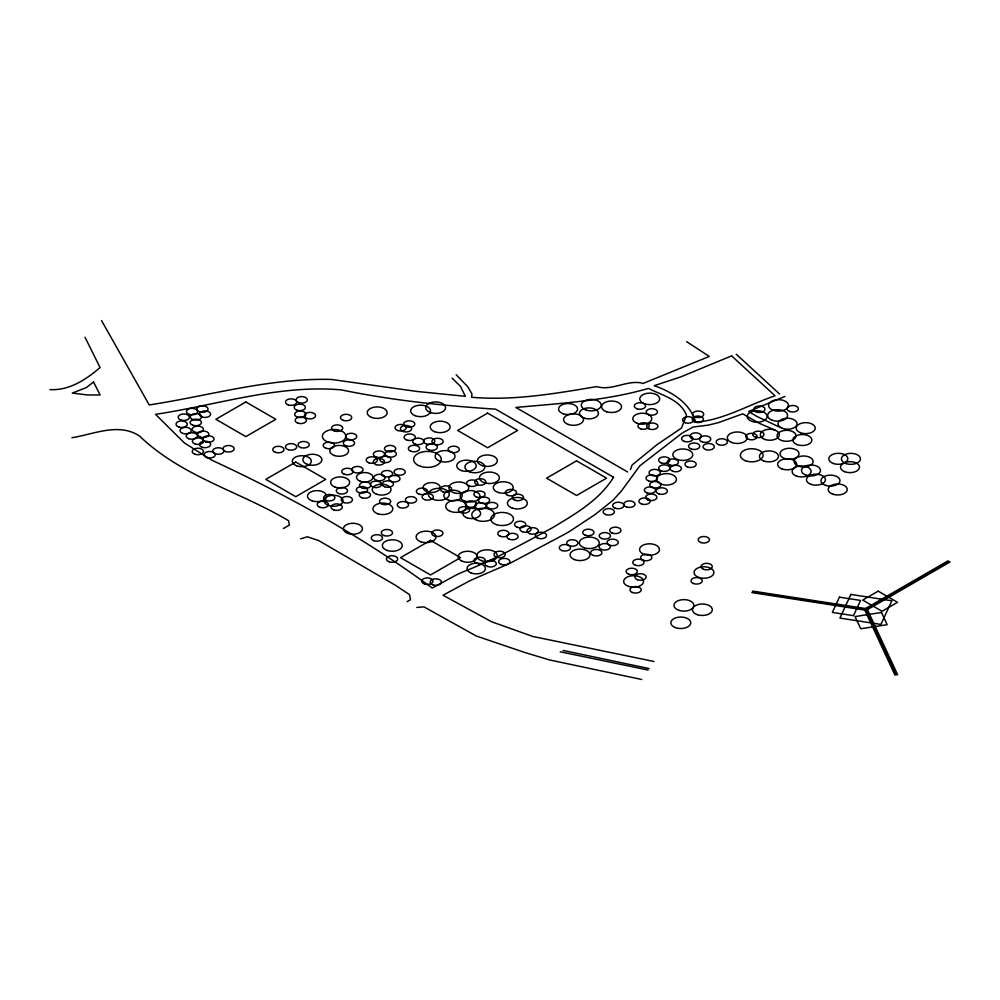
<?xml version="1.0" encoding="UTF-8"?>
<svg xmlns="http://www.w3.org/2000/svg" width="1000" height="1000" viewBox="0 0 1000 1000"><rect width="100%" height="100%" fill="white"/><g stroke="black" fill="none" stroke-linecap="round" stroke-linejoin="round"><path stroke-width="1.5" d="M630.462 469.538L632.137 464.975L657.125 444.562L681.462 428.062L686.513 415.275C680.3 399.513 662.138 395.387 648.45 388.413C605.475 400.9 560.262 403.325 515.9 407.463L627.663 471.987M864.925 608.862L948.062 560.862M752.325 591.85L865.9 609.412L949.038 561.425M866.862 609.975L950 561.975M283.325 528.513L289.387 525.125L288.538 520.688C239.425 491.425 181.725 476.538 139.713 436.163C118.9 422.225 93.938 434.25 71.938 437.713M407.1 601.663L410.5 599.763L409.475 594.612L395.363 585.225L318.7 540.575L307.375 536.788L300.625 538.812M784.938 396.438L748.65 411.5L756.5 416.238L780.225 427.475M416.825 607.45L424 606.888L476.275 636.013L525.05 652.588L549.338 659.887L641.688 679.475M50 389.625C69.287 390.65 86.05 379.613 100.062 367.562L85.013 337.238M752.688 591.087L866.25 608.65M751.975 592.612L865.537 610.175M654.025 661.488L532.788 636.462L491.512 621.725L442.987 595.225L469.15 581.138A210.212 121.363 0 0 1 475.15 578.375L509.913 563.337L564.475 534.338A256.562 148.125 0 0 0 569.888 531.213L595.112 514.525L613.075 500.213L621.337 491.1L639.788 465.863L681.975 433.225L693.075 427.038L708.487 425.1L718.413 422.625L742.725 413.85L758.938 423.162L775.1 430.112M648.162 670.05L560.188 651.787M563.138 650.462L649.163 668.587M686.637 341.662L709.287 356.438L643.188 383.413C627.9 379.012 612.175 391.425 596.838 386.587C555.475 393.5 513.688 400.938 471.6 397.262L471.962 393.875L467.725 386.688L456.175 374.725M736.237 354.2L779.55 393.988M452.088 378.113L460.475 386.388L465.375 396.312L416.812 391.438L331.538 379.45C269.675 377.775 209.875 395.65 149.225 404.938L101.512 320.525M867.212 609.212L897.65 674.775M865.9 609.412L896.325 674.987M864.575 609.625L895 675.188M839.438 597.15L832.362 612.4L853.5 615.675L860.588 600.413L839.438 597.15M850.9 594.425L839.925 618.075L880.888 624.412L891.862 600.763L850.9 594.425M613.55 477.25C599.35 500.288 575.225 514 552.7 527.612C523.075 543.6 493.612 560.112 462.125 572.238A188.463 108.8 0 0 0 456.562 574.837L432.225 588.025C363.612 537.55 288.837 495.8 211.6 460.087L184.387 442.95L155.512 414.338C217.125 405.138 278.488 384.288 341.4 389.9C392.113 400.375 443.938 405.825 495.6 409.15L613.55 477.25M93.537 381.987L86.337 387.6L72.3 393.062L87.537 394.963L100.138 395L93.537 381.987M245.837 401.962L215.85 419.288L245.837 436.6L275.825 419.288L245.837 401.962M295.775 462.05L265.788 479.363L295.775 496.675L325.763 479.363L295.775 462.05M487.625 413.125L457.638 430.438L487.625 447.75L517.612 430.438L487.625 413.125M430.525 540.337L400.538 557.65L430.525 574.963L460.513 557.65L430.525 540.337M576.575 460.85L546.587 478.162L576.575 495.475L606.562 478.162L576.575 460.85M878.188 591.15L862.7 600.087L882.05 611.263L897.525 602.325L878.188 591.15M731.612 355.875L680.875 376.863L654.237 385.675C672.4 392.188 689.837 402.688 695.725 422.212C723.763 420.075 748.8 404.6 775.075 395.8L731.612 355.875M881.488 612.487L855.05 616.575L860.725 628.775L887.15 624.688L881.488 612.487M406.362 426.9A5.663 3.275 0 0 0 414.862 424.062A5.663 3.275 0 0 0 406.362 421.238A5.663 3.275 0 0 0 406.362 426.9M397.788 430.525A5.663 3.275 0 0 0 406.287 427.688A5.663 3.275 0 0 0 397.788 424.862A5.663 3.275 0 0 0 397.788 430.525M403.188 431.525A5.663 3.275 0 0 0 411.688 428.688A5.663 3.275 0 0 0 403.188 425.863A5.663 3.275 0 0 0 403.188 431.525M434.363 444.225A5.663 3.275 0 0 0 443.188 441.75A5.663 3.275 0 0 0 435.062 438.575A5.663 3.275 0 0 0 434.363 444.225M426.375 444.012A5.663 3.275 0 0 0 434.875 441.175A5.663 3.275 0 0 0 426.375 438.338A5.663 3.275 0 0 0 426.375 444.012M428.888 449.988A5.663 3.275 0 0 0 437.388 447.15A5.663 3.275 0 0 0 428.888 444.312A5.663 3.275 0 0 0 428.888 449.988M415.363 444.237A5.663 3.275 0 0 0 423.862 441.413A5.663 3.275 0 0 0 415.363 438.575A5.663 3.275 0 0 0 415.363 444.237M387.25 451.5A5.663 3.275 0 0 0 395.75 448.663A5.663 3.275 0 0 0 387.25 445.838A5.663 3.275 0 0 0 387.25 451.5M387.887 456.75A5.663 3.275 0 0 0 396.375 453.925A5.663 3.275 0 0 0 387.887 451.087A5.663 3.275 0 0 0 387.887 456.75M376.138 457.05A5.663 3.275 0 0 0 384.637 454.225A5.663 3.275 0 0 0 376.138 451.388A5.663 3.275 0 0 0 376.138 457.05M384.162 476.587A5.663 3.275 0 0 0 392.65 473.75A5.663 3.275 0 0 0 384.162 470.913A5.663 3.275 0 0 0 384.162 476.587M391.575 481.55A5.663 3.275 0 0 0 400.075 478.725A5.663 3.275 0 0 0 391.575 475.887A5.663 3.275 0 0 0 391.575 481.55M376.637 480.4A5.663 3.275 0 0 0 385.125 477.562A5.663 3.275 0 0 0 376.637 474.725A5.663 3.275 0 0 0 376.637 480.4M384.613 486.75A5.663 3.275 0 0 0 393.438 484.275A5.663 3.275 0 0 0 385.312 481.1A5.663 3.275 0 0 0 384.613 486.75M373.162 487.175A5.663 3.275 0 0 0 381.65 484.338A5.663 3.275 0 0 0 373.162 481.512A5.663 3.275 0 0 0 373.162 487.175M360.112 481.2A8.2 4.725 0 0 0 372.887 477.625A8.2 4.725 0 0 0 361.125 473.025A8.2 4.725 0 0 0 360.112 481.2M376.35 494.137A9.412 5.438 0 0 0 391.025 490.025A9.412 5.438 0 0 0 377.525 484.75A9.412 5.438 0 0 0 376.35 494.137M362.05 497.812A5.663 3.275 0 0 0 370.55 494.975A5.663 3.275 0 0 0 362.05 492.137A5.663 3.275 0 0 0 362.05 497.812M427.35 491.812A8.562 4.95 0 0 0 440.2 487.537A8.562 4.95 0 0 0 427.35 483.25A8.562 4.95 0 0 0 427.35 491.812M418.8 494.05A5.663 3.275 0 0 0 427.625 491.575A5.663 3.275 0 0 0 419.5 488.4A5.663 3.275 0 0 0 418.8 494.05M443.15 491.9A5.663 3.275 0 0 0 451.65 489.075A5.663 3.275 0 0 0 443.15 486.238A5.663 3.275 0 0 0 443.15 491.9M432.912 499.338A10.475 6.05 0 0 0 449.237 494.762A10.475 6.05 0 0 0 434.212 488.888A10.475 6.05 0 0 0 432.912 499.338M424.875 499.688A5.663 3.275 0 0 0 433.375 496.863A5.663 3.275 0 0 0 424.875 494.025A5.663 3.275 0 0 0 424.875 499.688M448.4 500.1A9.213 5.325 0 0 0 462.225 495.5A9.213 5.325 0 0 0 448.4 490.887A9.213 5.325 0 0 0 448.4 500.1M450.3 511.337A10.5 6.062 0 0 0 466.675 506.75A10.5 6.062 0 0 0 451.6 500.863A10.5 6.062 0 0 0 450.3 511.337M468.137 506.912A5.663 3.275 0 0 0 476.637 504.087A5.663 3.275 0 0 0 468.137 501.25A5.663 3.275 0 0 0 468.137 506.912M460.887 512.587A5.663 3.275 0 0 0 469.712 510.112A5.663 3.275 0 0 0 461.587 506.938A5.663 3.275 0 0 0 460.887 512.587M467.238 517.9A8.938 5.162 0 0 0 480.637 513.425A8.938 5.162 0 0 0 467.238 508.963A8.938 5.162 0 0 0 467.238 517.9M476.788 520.2A11.35 6.55 0 0 0 494.475 515.237A11.35 6.55 0 0 0 478.188 508.875A11.35 6.55 0 0 0 476.788 520.2M484.438 482.762A9.95 5.737 0 0 0 499.35 477.788A9.95 5.737 0 0 0 484.438 472.812A9.95 5.737 0 0 0 484.438 482.762M508.088 495.475A5.663 3.275 0 0 0 516.587 492.638A5.663 3.275 0 0 0 508.088 489.8A5.663 3.275 0 0 0 508.088 495.475M515.062 500.3A5.663 3.275 0 0 0 523.562 497.475A5.663 3.275 0 0 0 515.062 494.637A5.663 3.275 0 0 0 515.062 500.3M461.637 470.625A9.725 5.613 0 0 0 476.225 465.763A9.725 5.613 0 0 0 461.637 460.9A9.725 5.613 0 0 0 461.637 470.625M420.5 466.325A13.85 8 0 0 0 441.262 459.412A13.85 8 0 0 0 420.5 452.488A13.85 8 0 0 0 420.5 466.325M339.062 493.6A5.663 3.275 0 0 0 347.562 490.763A5.663 3.275 0 0 0 339.062 487.938A5.663 3.275 0 0 0 339.062 493.6M344.012 502.6A5.663 3.275 0 0 0 352.512 499.775A5.663 3.275 0 0 0 344.012 496.938A5.663 3.275 0 0 0 344.012 502.6M326.45 500.525A5.663 3.275 0 0 0 334.938 497.688A5.663 3.275 0 0 0 326.45 494.862A5.663 3.275 0 0 0 326.45 500.525M333.837 509.975A5.663 3.275 0 0 0 342.337 507.15A5.663 3.275 0 0 0 333.837 504.312A5.663 3.275 0 0 0 333.837 509.975M319.988 507.362A5.663 3.275 0 0 0 328.488 504.525A5.663 3.275 0 0 0 319.988 501.7A5.663 3.275 0 0 0 319.988 507.362M496.788 557.288A5.663 3.275 0 0 0 505.288 554.462A5.663 3.275 0 0 0 496.788 551.625A5.663 3.275 0 0 0 496.788 557.288M501.463 564.45A5.663 3.275 0 0 0 509.95 561.613A5.663 3.275 0 0 0 501.463 558.787A5.663 3.275 0 0 0 501.463 564.45M481.275 560.6A10.237 5.913 0 0 0 497.225 556.138A10.237 5.913 0 0 0 482.537 550.388A10.237 5.913 0 0 0 481.275 560.6M487.5 566.425A5.663 3.275 0 0 0 496.325 563.95A5.663 3.275 0 0 0 488.2 560.775A5.663 3.275 0 0 0 487.5 566.425M462.362 561.312A9.525 5.5 0 0 0 477.2 557.15A9.525 5.5 0 0 0 463.537 551.812A9.525 5.5 0 0 0 462.362 561.312M471.087 572.938A9.188 5.3 0 0 0 485.4 568.925A9.188 5.3 0 0 0 472.225 563.775A9.188 5.3 0 0 0 471.087 572.938M327.537 441.9A11.775 6.8 0 0 0 345.875 436.75A11.775 6.8 0 0 0 328.988 430.163A11.775 6.8 0 0 0 327.537 441.9M334.5 455.562A9.412 5.438 0 0 0 348.625 450.85A9.412 5.438 0 0 0 334.5 446.15A9.412 5.438 0 0 0 334.5 455.562M585.163 535.163A5.663 3.275 0 0 0 593.987 532.688A5.663 3.275 0 0 0 585.862 529.513A5.663 3.275 0 0 0 585.163 535.163M601.512 549.525A5.663 3.275 0 0 0 610.337 547.05A5.663 3.275 0 0 0 602.212 543.875A5.663 3.275 0 0 0 601.512 549.525M569.462 545.812A5.663 3.275 0 0 0 577.962 542.987A5.663 3.275 0 0 0 569.462 540.15A5.663 3.275 0 0 0 569.462 545.812M584.325 547.8A9.95 5.737 0 0 0 599.25 542.825A9.95 5.737 0 0 0 584.325 537.85A9.95 5.737 0 0 0 584.325 547.8M574.45 559.587A9.95 5.737 0 0 0 589.95 555.237A9.95 5.737 0 0 0 575.675 549.663A9.95 5.737 0 0 0 574.45 559.587M606.587 411.737A9.95 5.737 0 0 0 621.512 406.775A9.95 5.737 0 0 0 606.587 401.8A9.95 5.737 0 0 0 606.587 411.737M586.263 410.1A9.95 5.737 0 0 0 601.175 405.125A9.95 5.737 0 0 0 586.263 400.163A9.95 5.737 0 0 0 586.263 410.1M568.562 424.55A9.95 5.737 0 0 0 583.488 419.588A9.95 5.737 0 0 0 568.562 414.613A9.95 5.737 0 0 0 568.562 424.55M731.7 442.475A9.95 5.737 0 0 0 747.2 438.125A9.95 5.737 0 0 0 732.938 432.55A9.95 5.737 0 0 0 731.7 442.475M593.088 555.4A5.663 3.275 0 0 0 601.912 552.925A5.663 3.275 0 0 0 593.787 549.75A5.663 3.275 0 0 0 593.088 555.4M609.475 545.125A5.663 3.275 0 0 0 618.3 542.65A5.663 3.275 0 0 0 610.175 539.475A5.663 3.275 0 0 0 609.475 545.125M612.15 533.1A5.663 3.275 0 0 0 620.975 530.625A5.663 3.275 0 0 0 612.85 527.45A5.663 3.275 0 0 0 612.15 533.1M601.663 538.525A5.663 3.275 0 0 0 610.487 536.05A5.663 3.275 0 0 0 602.362 532.875A5.663 3.275 0 0 0 601.663 538.525M691.325 449.075A5.663 3.275 0 0 0 699.812 446.238A5.663 3.275 0 0 0 691.325 443.413A5.663 3.275 0 0 0 691.325 449.075M718.625 444.7A5.663 3.275 0 0 0 727.45 442.225A5.663 3.275 0 0 0 719.325 439.05A5.663 3.275 0 0 0 718.625 444.7M702.3 441.95A5.663 3.275 0 0 0 710.788 439.113A5.663 3.275 0 0 0 702.3 436.287A5.663 3.275 0 0 0 702.3 441.95M705.825 449.588A5.663 3.275 0 0 0 714.325 446.75A5.663 3.275 0 0 0 705.825 443.913A5.663 3.275 0 0 0 705.825 449.588M669.6 464.925A5.663 3.275 0 0 0 678.425 462.45A5.663 3.275 0 0 0 670.3 459.275A5.663 3.275 0 0 0 669.6 464.925M687.4 466.938A5.663 3.275 0 0 0 696.225 464.462A5.663 3.275 0 0 0 688.1 461.287A5.663 3.275 0 0 0 687.4 466.938M651.475 475.337A5.663 3.275 0 0 0 660.3 472.863A5.663 3.275 0 0 0 652.175 469.688A5.663 3.275 0 0 0 651.475 475.337M658.9 493.9A5.663 3.275 0 0 0 667.4 491.062A5.663 3.275 0 0 0 658.9 488.237A5.663 3.275 0 0 0 658.9 493.9M641.7 504.05A5.663 3.275 0 0 0 650.2 501.225A5.663 3.275 0 0 0 641.7 498.387A5.663 3.275 0 0 0 641.7 504.05M626.562 507A5.663 3.275 0 0 0 635.062 504.175A5.663 3.275 0 0 0 626.562 501.337A5.663 3.275 0 0 0 626.562 507M615.112 508.188A5.663 3.275 0 0 0 623.938 505.712A5.663 3.275 0 0 0 615.812 502.537A5.663 3.275 0 0 0 615.112 508.188M605.938 514.625A5.663 3.275 0 0 0 614.438 511.788A5.663 3.275 0 0 0 605.938 508.963A5.663 3.275 0 0 0 605.938 514.625M661.525 484.3A9.95 5.737 0 0 0 676.438 479.338A9.95 5.737 0 0 0 661.525 474.363A9.95 5.737 0 0 0 661.525 484.3M677.237 459.462A9.95 5.737 0 0 0 692.725 455.112A9.95 5.737 0 0 0 678.462 449.538A9.95 5.737 0 0 0 677.237 459.462M644.762 403.85A9.95 5.737 0 0 0 659.675 398.875A9.95 5.737 0 0 0 644.762 393.9A9.95 5.737 0 0 0 644.762 403.85M465.125 501.262A9.95 5.737 0 0 0 480.05 496.3A9.95 5.737 0 0 0 465.125 491.325A9.95 5.737 0 0 0 465.125 501.262M453.837 492.688A9.95 5.737 0 0 0 468.762 487.725A9.95 5.737 0 0 0 453.837 482.75A9.95 5.737 0 0 0 453.837 492.688M421.087 541.875A9.95 5.737 0 0 0 436 536.912A9.95 5.737 0 0 0 421.087 531.938A9.95 5.737 0 0 0 421.087 541.875M387.35 550.5A9.95 5.737 0 0 0 402.275 545.525A9.95 5.737 0 0 0 387.35 540.55A9.95 5.737 0 0 0 387.35 550.5M371.6 417.413A9.95 5.737 0 0 0 387.1 413.075A9.95 5.737 0 0 0 372.837 407.5A9.95 5.737 0 0 0 371.6 417.413M415.037 415.662A9.95 5.737 0 0 0 430.538 411.325A9.95 5.737 0 0 0 416.262 405.75A9.95 5.737 0 0 0 415.037 415.662M498.288 492.475A9.95 5.737 0 0 0 513.2 487.5A9.95 5.737 0 0 0 498.288 482.525A9.95 5.737 0 0 0 498.288 492.475M500.213 536.263A5.663 3.275 0 0 0 509.038 533.787A5.663 3.275 0 0 0 500.913 530.612A5.663 3.275 0 0 0 500.213 536.263M509.288 539.263A5.663 3.275 0 0 0 518.112 536.788A5.663 3.275 0 0 0 509.988 533.612A5.663 3.275 0 0 0 509.288 539.263M537.762 538.175A5.663 3.275 0 0 0 546.587 535.7A5.663 3.275 0 0 0 538.462 532.525A5.663 3.275 0 0 0 537.762 538.175M529.825 533.713A5.663 3.275 0 0 0 538.312 530.875A5.663 3.275 0 0 0 529.825 528.05A5.663 3.275 0 0 0 529.825 533.713M516.987 527.188A5.663 3.275 0 0 0 525.812 524.712A5.663 3.275 0 0 0 517.688 521.538A5.663 3.275 0 0 0 516.987 527.188M377.9 513.8A9.95 5.737 0 0 0 392.812 508.837A9.95 5.737 0 0 0 377.9 503.862A9.95 5.737 0 0 0 377.9 513.8M381.938 504.137A5.663 3.275 0 0 0 390.763 501.662A5.663 3.275 0 0 0 382.638 498.488A5.663 3.275 0 0 0 381.938 504.137M407.863 502.562A5.663 3.275 0 0 0 416.688 500.087A5.663 3.275 0 0 0 408.562 496.912A5.663 3.275 0 0 0 407.863 502.562M400.075 507.638A5.663 3.275 0 0 0 408.575 504.812A5.663 3.275 0 0 0 400.075 501.975A5.663 3.275 0 0 0 400.075 507.638M434.5 536.087A5.663 3.275 0 0 0 443 533.25A5.663 3.275 0 0 0 434.5 530.413A5.663 3.275 0 0 0 434.5 536.087M512.425 508.175A9.95 5.737 0 0 0 527.35 503.212A9.95 5.737 0 0 0 512.425 498.237A9.95 5.737 0 0 0 512.425 508.175M476.337 496.975A5.663 3.275 0 0 0 485.163 494.5A5.663 3.275 0 0 0 477.038 491.325A5.663 3.275 0 0 0 476.337 496.975M481.175 503.137A5.663 3.275 0 0 0 489.663 500.312A5.663 3.275 0 0 0 481.175 497.475A5.663 3.275 0 0 0 481.175 503.137M488.988 508.363A5.663 3.275 0 0 0 497.812 505.887A5.663 3.275 0 0 0 489.688 502.713A5.663 3.275 0 0 0 488.988 508.363M477.65 508.787A5.663 3.275 0 0 0 486.15 505.962A5.663 3.275 0 0 0 477.65 503.125A5.663 3.275 0 0 0 477.65 508.787M477.388 484.787A5.663 3.275 0 0 0 485.887 481.962A5.663 3.275 0 0 0 477.388 479.125A5.663 3.275 0 0 0 477.388 484.787M469.325 486.037A5.663 3.275 0 0 0 477.825 483.212A5.663 3.275 0 0 0 469.325 480.375A5.663 3.275 0 0 0 469.325 486.037M482.388 465.662A9.95 5.737 0 0 0 497.312 460.688A9.95 5.737 0 0 0 482.388 455.725A9.95 5.737 0 0 0 482.388 465.662M469.913 471.987A9.95 5.737 0 0 0 484.837 467.013A9.95 5.737 0 0 0 469.913 462.038A9.95 5.737 0 0 0 469.913 471.987M434.613 431.675A9.95 5.737 0 0 0 450.1 427.325A9.95 5.737 0 0 0 435.838 421.75A9.95 5.737 0 0 0 434.613 431.675M430.675 412.638A9.95 5.737 0 0 0 445.588 407.675A9.95 5.737 0 0 0 430.675 402.7A9.95 5.737 0 0 0 430.675 412.638M440.112 461.262A9.95 5.737 0 0 0 455.025 456.287A9.95 5.737 0 0 0 440.112 451.325A9.95 5.737 0 0 0 440.112 461.262M450.85 452.25A5.663 3.275 0 0 0 459.35 449.425A5.663 3.275 0 0 0 450.85 446.587A5.663 3.275 0 0 0 450.85 452.25M354.6 472.537A5.663 3.275 0 0 0 363.1 469.7A5.663 3.275 0 0 0 354.6 466.863A5.663 3.275 0 0 0 354.6 472.537M410.8 451.262A5.663 3.275 0 0 0 419.625 448.787A5.663 3.275 0 0 0 411.5 445.613A5.663 3.275 0 0 0 410.8 451.262M298.863 402.688A5.663 3.275 0 0 0 307.362 399.85A5.663 3.275 0 0 0 298.863 397.013A5.663 3.275 0 0 0 298.863 402.688M288.263 404.938A5.663 3.275 0 0 0 296.762 402.1A5.663 3.275 0 0 0 288.263 399.275A5.663 3.275 0 0 0 288.263 404.938M307.125 418.475A5.663 3.275 0 0 0 315.613 415.65A5.663 3.275 0 0 0 307.125 412.812A5.663 3.275 0 0 0 307.125 418.475M297.45 417.125A5.663 3.275 0 0 0 305.95 414.3A5.663 3.275 0 0 0 297.45 411.463A5.663 3.275 0 0 0 297.45 417.125M297.913 423.162A5.663 3.275 0 0 0 306.413 420.337A5.663 3.275 0 0 0 297.913 417.5A5.663 3.275 0 0 0 297.913 423.162M695.3 417.113A5.663 3.275 0 0 0 703.787 414.275A5.663 3.275 0 0 0 695.3 411.45A5.663 3.275 0 0 0 695.3 417.113M694.987 422.125A5.663 3.275 0 0 0 703.487 419.3A5.663 3.275 0 0 0 694.987 416.463A5.663 3.275 0 0 0 694.987 422.125M685.337 422.75A5.663 3.275 0 0 0 693.838 419.913A5.663 3.275 0 0 0 685.337 417.088A5.663 3.275 0 0 0 685.337 422.75M756.525 412.062A5.663 3.275 0 0 0 765.025 409.237A5.663 3.275 0 0 0 756.525 406.4A5.663 3.275 0 0 0 756.525 412.062M789.55 411.45A5.663 3.275 0 0 0 798.375 408.975A5.663 3.275 0 0 0 790.25 405.8A5.663 3.275 0 0 0 789.55 411.45M773.525 410.363A9.95 5.737 0 0 0 788.438 405.387A9.95 5.737 0 0 0 773.525 400.425A9.95 5.737 0 0 0 773.525 410.363M772.05 420.175A9.95 5.737 0 0 0 787.55 415.838A9.95 5.737 0 0 0 773.275 410.262A9.95 5.737 0 0 0 772.05 420.175M752.188 421.45A9.95 5.737 0 0 0 767.1 416.475A9.95 5.737 0 0 0 752.188 411.5A9.95 5.737 0 0 0 752.188 421.45M328.8 505.525A9.525 5.5 0 0 0 343.088 500.763A9.525 5.5 0 0 0 328.8 496.012A9.525 5.5 0 0 0 328.8 505.525M347.575 533.312A9.525 5.5 0 0 0 362.413 529.163A9.525 5.5 0 0 0 348.75 523.825A9.525 5.5 0 0 0 347.575 533.312M784.762 458.537A9.525 5.5 0 0 0 799.038 453.775A9.525 5.5 0 0 0 784.762 449.012A9.525 5.5 0 0 0 784.762 458.537M763.6 460.913A9.525 5.5 0 0 0 778.425 456.763A9.525 5.5 0 0 0 764.775 451.425A9.525 5.5 0 0 0 763.6 460.913M781.8 468.862A9.525 5.5 0 0 0 796.637 464.712A9.525 5.5 0 0 0 782.975 459.375A9.525 5.5 0 0 0 781.8 468.862M798.288 466.037A9.525 5.5 0 0 0 813.125 461.875A9.525 5.5 0 0 0 799.463 456.538A9.525 5.5 0 0 0 798.288 466.037M796.275 475.975A9.525 5.5 0 0 0 811.112 471.812A9.525 5.5 0 0 0 797.45 466.475A9.525 5.5 0 0 0 796.275 475.975M806.237 475.225A9.525 5.5 0 0 0 820.512 470.475A9.525 5.5 0 0 0 806.237 465.712A9.525 5.5 0 0 0 806.237 475.225M811.188 484.438A9.525 5.5 0 0 0 825.462 479.675A9.525 5.5 0 0 0 811.188 474.913A9.525 5.5 0 0 0 811.188 484.438M825.7 485.375A9.525 5.5 0 0 0 839.987 480.613A9.525 5.5 0 0 0 825.7 475.863A9.525 5.5 0 0 0 825.7 485.375M832.975 494.25A9.525 5.5 0 0 0 847.262 489.487A9.525 5.5 0 0 0 832.975 484.725A9.525 5.5 0 0 0 832.975 494.25M334.775 486.962A9.525 5.5 0 0 0 349.613 482.8A9.525 5.5 0 0 0 335.95 477.463A9.525 5.5 0 0 0 334.775 486.962M312.238 500.887A9.525 5.5 0 0 0 326.525 496.125A9.525 5.5 0 0 0 312.238 491.362A9.525 5.5 0 0 0 312.238 500.887M307.062 464.3A9.525 5.5 0 0 0 321.887 460.138A9.525 5.5 0 0 0 308.238 454.8A9.525 5.5 0 0 0 307.062 464.3M296.462 465.75A9.525 5.5 0 0 0 311.288 461.6A9.525 5.5 0 0 0 297.638 456.262A9.525 5.5 0 0 0 296.462 465.75M432.962 584.888A5.663 3.275 0 0 0 441.463 582.05A5.663 3.275 0 0 0 432.962 579.225A5.663 3.275 0 0 0 432.962 584.888M424.525 584A5.663 3.275 0 0 0 433.013 581.175A5.663 3.275 0 0 0 424.525 578.337A5.663 3.275 0 0 0 424.525 584M476.5 563.188A5.663 3.275 0 0 0 485.325 560.712A5.663 3.275 0 0 0 477.2 557.537A5.663 3.275 0 0 0 476.5 563.188M562.075 550.6A5.663 3.275 0 0 0 570.562 547.775A5.663 3.275 0 0 0 562.075 544.938A5.663 3.275 0 0 0 562.075 550.6M648.088 500.025A5.663 3.275 0 0 0 656.912 497.55A5.663 3.275 0 0 0 648.787 494.375A5.663 3.275 0 0 0 648.088 500.025M646.787 492.85A5.663 3.275 0 0 0 655.612 490.375A5.663 3.275 0 0 0 647.487 487.2A5.663 3.275 0 0 0 646.787 492.85M648.438 480.887A5.663 3.275 0 0 0 657.262 478.413A5.663 3.275 0 0 0 649.137 475.238A5.663 3.275 0 0 0 648.438 480.887M652.15 487.475A5.663 3.275 0 0 0 660.975 485A5.663 3.275 0 0 0 652.85 481.825A5.663 3.275 0 0 0 652.15 487.475M672.95 471.362A5.663 3.275 0 0 0 681.45 468.525A5.663 3.275 0 0 0 672.95 465.7A5.663 3.275 0 0 0 672.95 471.362M661.15 470.838A5.663 3.275 0 0 0 669.975 468.363A5.663 3.275 0 0 0 661.85 465.188A5.663 3.275 0 0 0 661.15 470.838M661.075 462.837A5.663 3.275 0 0 0 669.9 460.363A5.663 3.275 0 0 0 661.775 457.188A5.663 3.275 0 0 0 661.075 462.837M684.375 441.45A5.663 3.275 0 0 0 692.875 438.612A5.663 3.275 0 0 0 684.375 435.788A5.663 3.275 0 0 0 684.375 441.45M692.438 438.8A5.663 3.275 0 0 0 701.263 436.325A5.663 3.275 0 0 0 693.138 433.15A5.663 3.275 0 0 0 692.438 438.8M748.275 439.275A5.663 3.275 0 0 0 757.1 436.8A5.663 3.275 0 0 0 748.975 433.625A5.663 3.275 0 0 0 748.275 439.275M755.5 437.25A5.663 3.275 0 0 0 764 434.425A5.663 3.275 0 0 0 755.5 431.587A5.663 3.275 0 0 0 755.5 437.25M765.062 439.513A9.525 5.5 0 0 0 779.35 434.75A9.525 5.5 0 0 0 765.062 429.988A9.525 5.5 0 0 0 765.062 439.513M781.787 440.562A9.525 5.5 0 0 0 796.075 435.8A9.525 5.5 0 0 0 781.787 431.037A9.525 5.5 0 0 0 781.787 440.562M782.2 428.275A9.525 5.5 0 0 0 797.038 424.125A9.525 5.5 0 0 0 783.375 418.787A9.525 5.5 0 0 0 782.2 428.275M800.4 432.688A9.525 5.5 0 0 0 815.225 428.525A9.525 5.5 0 0 0 801.575 423.188A9.525 5.5 0 0 0 800.4 432.688M797.013 444.575A9.525 5.5 0 0 0 811.85 440.412A9.525 5.5 0 0 0 798.188 435.075A9.525 5.5 0 0 0 797.013 444.575M846.162 463.612A9.525 5.5 0 0 0 860.45 458.85A9.525 5.5 0 0 0 846.162 454.087A9.525 5.5 0 0 0 846.162 463.612M833.562 463.562A9.525 5.5 0 0 0 847.85 458.8A9.525 5.5 0 0 0 833.562 454.038A9.525 5.5 0 0 0 833.562 463.562M844.663 471.7A9.525 5.5 0 0 0 859.488 467.55A9.525 5.5 0 0 0 845.837 462.212A9.525 5.5 0 0 0 844.663 471.7M563.312 413.8A9.525 5.5 0 0 0 577.6 409.038A9.525 5.5 0 0 0 563.312 404.275A9.525 5.5 0 0 0 563.312 413.8M584.163 418.137A9.525 5.5 0 0 0 598.45 413.387A9.525 5.5 0 0 0 584.163 408.625A9.525 5.5 0 0 0 584.163 418.137M640.713 428.85A5.663 3.275 0 0 0 649.212 426.012A5.663 3.275 0 0 0 640.713 423.188A5.663 3.275 0 0 0 640.713 428.85M649.45 429.1A5.663 3.275 0 0 0 657.95 426.262A5.663 3.275 0 0 0 649.45 423.438A5.663 3.275 0 0 0 649.45 429.1M637.087 408.825A5.663 3.275 0 0 0 645.588 405.988A5.663 3.275 0 0 0 637.087 403.15A5.663 3.275 0 0 0 637.087 408.825M648.662 414.637A5.663 3.275 0 0 0 657.487 412.163A5.663 3.275 0 0 0 649.362 408.988A5.663 3.275 0 0 0 648.662 414.637M636.95 423.25A9.525 5.5 0 0 0 651.787 419.087A9.525 5.5 0 0 0 638.138 413.762A9.525 5.5 0 0 0 636.95 423.25M496.463 524.65A11.35 6.55 0 0 0 513.488 518.975A11.35 6.55 0 0 0 496.463 513.3A11.35 6.55 0 0 0 496.463 524.65M745.375 460.712A11.35 6.55 0 0 0 763.062 455.75A11.35 6.55 0 0 0 746.787 449.387A11.35 6.55 0 0 0 745.375 460.712M389.237 561.812A5.663 3.275 0 0 0 397.725 558.975A5.663 3.275 0 0 0 389.237 556.138A5.663 3.275 0 0 0 389.237 561.812M384.075 535.575A5.663 3.275 0 0 0 392.575 532.75A5.663 3.275 0 0 0 384.075 529.913A5.663 3.275 0 0 0 384.075 535.575M374.025 540.763A5.663 3.275 0 0 0 382.525 537.925A5.663 3.275 0 0 0 374.025 535.1A5.663 3.275 0 0 0 374.025 540.763M362.312 488.075A5.663 3.275 0 0 0 370.812 485.238A5.663 3.275 0 0 0 362.312 482.413A5.663 3.275 0 0 0 362.312 488.075M359.087 492.638A5.663 3.275 0 0 0 367.587 489.812A5.663 3.275 0 0 0 359.087 486.975A5.663 3.275 0 0 0 359.087 492.638M326.012 448.288A5.663 3.275 0 0 0 334.513 445.45A5.663 3.275 0 0 0 326.012 442.612A5.663 3.275 0 0 0 326.012 448.288M300.788 447.575A5.663 3.275 0 0 0 309.275 444.738A5.663 3.275 0 0 0 300.788 441.912A5.663 3.275 0 0 0 300.788 447.575M288.25 449.712A5.663 3.275 0 0 0 296.75 446.875A5.663 3.275 0 0 0 288.25 444.05A5.663 3.275 0 0 0 288.25 449.712M275.55 452.388A5.663 3.275 0 0 0 284.05 449.562A5.663 3.275 0 0 0 275.55 446.725A5.663 3.275 0 0 0 275.55 452.388M346.1 445.9A5.663 3.275 0 0 0 354.6 443.075A5.663 3.275 0 0 0 346.1 440.238A5.663 3.275 0 0 0 346.1 445.9M348.288 439.363A5.663 3.275 0 0 0 356.788 436.538A5.663 3.275 0 0 0 348.288 433.7A5.663 3.275 0 0 0 348.288 439.363M628.65 586.413A9.95 5.737 0 0 0 643.575 581.438A9.95 5.737 0 0 0 628.65 576.462A9.95 5.737 0 0 0 628.65 586.413M697.4 614.7A9.95 5.737 0 0 0 712.325 609.738A9.95 5.737 0 0 0 697.4 604.763A9.95 5.737 0 0 0 697.4 614.7M678.95 610.337A9.95 5.737 0 0 0 693.863 605.363A9.95 5.737 0 0 0 678.95 600.388A9.95 5.737 0 0 0 678.95 610.337M675.238 627.55A9.95 5.737 0 0 0 690.725 623.2A9.95 5.737 0 0 0 676.462 617.625A9.95 5.737 0 0 0 675.238 627.55M699.013 577.487A9.95 5.737 0 0 0 713.938 572.513A9.95 5.737 0 0 0 699.013 567.537A9.95 5.737 0 0 0 699.013 577.487M703.462 569.288A5.663 3.275 0 0 0 712.288 566.812A5.663 3.275 0 0 0 704.163 563.638A5.663 3.275 0 0 0 703.462 569.288M693.475 583.525A5.663 3.275 0 0 0 702.3 581.05A5.663 3.275 0 0 0 694.175 577.875A5.663 3.275 0 0 0 693.475 583.525M628.55 574.175A5.663 3.275 0 0 0 637.375 571.7A5.663 3.275 0 0 0 629.25 568.525A5.663 3.275 0 0 0 628.55 574.175M632.413 592.513A5.663 3.275 0 0 0 641.237 590.037A5.663 3.275 0 0 0 633.112 586.862A5.663 3.275 0 0 0 632.413 592.513M637.35 579.688A5.663 3.275 0 0 0 646.175 577.212A5.663 3.275 0 0 0 638.05 574.038A5.663 3.275 0 0 0 637.35 579.688M700.987 542.587A5.663 3.275 0 0 0 709.488 539.763A5.663 3.275 0 0 0 700.987 536.925A5.663 3.275 0 0 0 700.987 542.587M635.212 565.112A5.663 3.275 0 0 0 644.038 562.638A5.663 3.275 0 0 0 635.913 559.462A5.663 3.275 0 0 0 635.212 565.112M643.05 560.2A5.663 3.275 0 0 0 651.875 557.725A5.663 3.275 0 0 0 643.75 554.55A5.663 3.275 0 0 0 643.05 560.2M644.55 554.513A9.95 5.737 0 0 0 659.463 549.538A9.95 5.737 0 0 0 644.55 544.562A9.95 5.737 0 0 0 644.55 554.513M343.263 420.387A5.663 3.275 0 0 0 351.763 417.562A5.663 3.275 0 0 0 343.263 414.725A5.663 3.275 0 0 0 343.263 420.387M199.587 411.9A5.663 3.275 0 0 0 208.088 409.062A5.663 3.275 0 0 0 199.587 406.238A5.663 3.275 0 0 0 199.587 411.9M202.162 417.025A5.663 3.275 0 0 0 210.662 414.2A5.663 3.275 0 0 0 202.162 411.362A5.663 3.275 0 0 0 202.162 417.025M189.237 414.412A5.663 3.275 0 0 0 197.738 411.575A5.663 3.275 0 0 0 189.237 408.75A5.663 3.275 0 0 0 189.237 414.412M180.975 420.062A5.663 3.275 0 0 0 189.462 417.238A5.663 3.275 0 0 0 180.975 414.4A5.663 3.275 0 0 0 180.975 420.062M193.075 419.663A5.663 3.275 0 0 0 201.575 416.825A5.663 3.275 0 0 0 193.075 413.988A5.663 3.275 0 0 0 193.075 419.663M192.925 425.288A5.663 3.275 0 0 0 201.425 422.45A5.663 3.275 0 0 0 192.925 419.613A5.663 3.275 0 0 0 192.925 425.288M178.812 427.025A5.663 3.275 0 0 0 187.3 424.2A5.663 3.275 0 0 0 178.812 421.362A5.663 3.275 0 0 0 178.812 427.025M194.575 432.05A5.663 3.275 0 0 0 203.4 429.575A5.663 3.275 0 0 0 195.275 426.4A5.663 3.275 0 0 0 194.575 432.05M182.8 433.425A5.663 3.275 0 0 0 191.287 430.588A5.663 3.275 0 0 0 182.8 427.762A5.663 3.275 0 0 0 182.8 433.425M200.05 437A5.663 3.275 0 0 0 208.875 434.525A5.663 3.275 0 0 0 200.75 431.35A5.663 3.275 0 0 0 200.05 437M188.637 438.675A5.663 3.275 0 0 0 197.463 436.2A5.663 3.275 0 0 0 189.338 433.025A5.663 3.275 0 0 0 188.637 438.675M225.712 451.6A5.663 3.275 0 0 0 234.213 448.762A5.663 3.275 0 0 0 225.712 445.938A5.663 3.275 0 0 0 225.712 451.6M215.475 453.85A5.663 3.275 0 0 0 223.975 451.025A5.663 3.275 0 0 0 215.475 448.188A5.663 3.275 0 0 0 215.475 453.85M195.012 454.288A5.663 3.275 0 0 0 203.512 451.45A5.663 3.275 0 0 0 195.012 448.625A5.663 3.275 0 0 0 195.012 454.288M205.6 441.875A5.663 3.275 0 0 0 214.1 439.05A5.663 3.275 0 0 0 205.6 436.213A5.663 3.275 0 0 0 205.6 441.875M195.15 444.012A5.663 3.275 0 0 0 203.65 441.175A5.663 3.275 0 0 0 195.15 438.35A5.663 3.275 0 0 0 195.15 444.012M202.188 447.262A5.663 3.275 0 0 0 210.688 444.425A5.663 3.275 0 0 0 202.188 441.6A5.663 3.275 0 0 0 202.188 447.262M206.825 457.562A5.663 3.275 0 0 0 215.325 454.725A5.663 3.275 0 0 0 206.825 451.9A5.663 3.275 0 0 0 206.825 457.562M296.95 410.225A5.663 3.275 0 0 0 305.45 407.4A5.663 3.275 0 0 0 296.95 404.562A5.663 3.275 0 0 0 296.95 410.225M334.3 430.962A5.663 3.275 0 0 0 342.8 428.137A5.663 3.275 0 0 0 334.3 425.3A5.663 3.275 0 0 0 334.3 430.962M406.538 439.938A5.663 3.275 0 0 0 415.363 437.463A5.663 3.275 0 0 0 407.238 434.288A5.663 3.275 0 0 0 406.538 439.938M522.337 531.712A5.663 3.275 0 0 0 531.163 529.237A5.663 3.275 0 0 0 523.038 526.062A5.663 3.275 0 0 0 522.337 531.712M344.225 474.225A5.663 3.275 0 0 0 353.05 471.737A5.663 3.275 0 0 0 344.925 468.562A5.663 3.275 0 0 0 344.225 474.225M368.975 462.863A5.663 3.275 0 0 0 377.475 460.037A5.663 3.275 0 0 0 368.975 457.2A5.663 3.275 0 0 0 368.975 462.863M376.087 464.637A5.663 3.275 0 0 0 384.588 461.812A5.663 3.275 0 0 0 376.087 458.975A5.663 3.275 0 0 0 376.087 464.637M382.612 462.287A5.663 3.275 0 0 0 391.1 459.45A5.663 3.275 0 0 0 382.612 456.625A5.663 3.275 0 0 0 382.612 462.287M396.45 474.688A5.663 3.275 0 0 0 405.275 472.212A5.663 3.275 0 0 0 397.15 469.038A5.663 3.275 0 0 0 396.45 474.688"/></g></svg>
